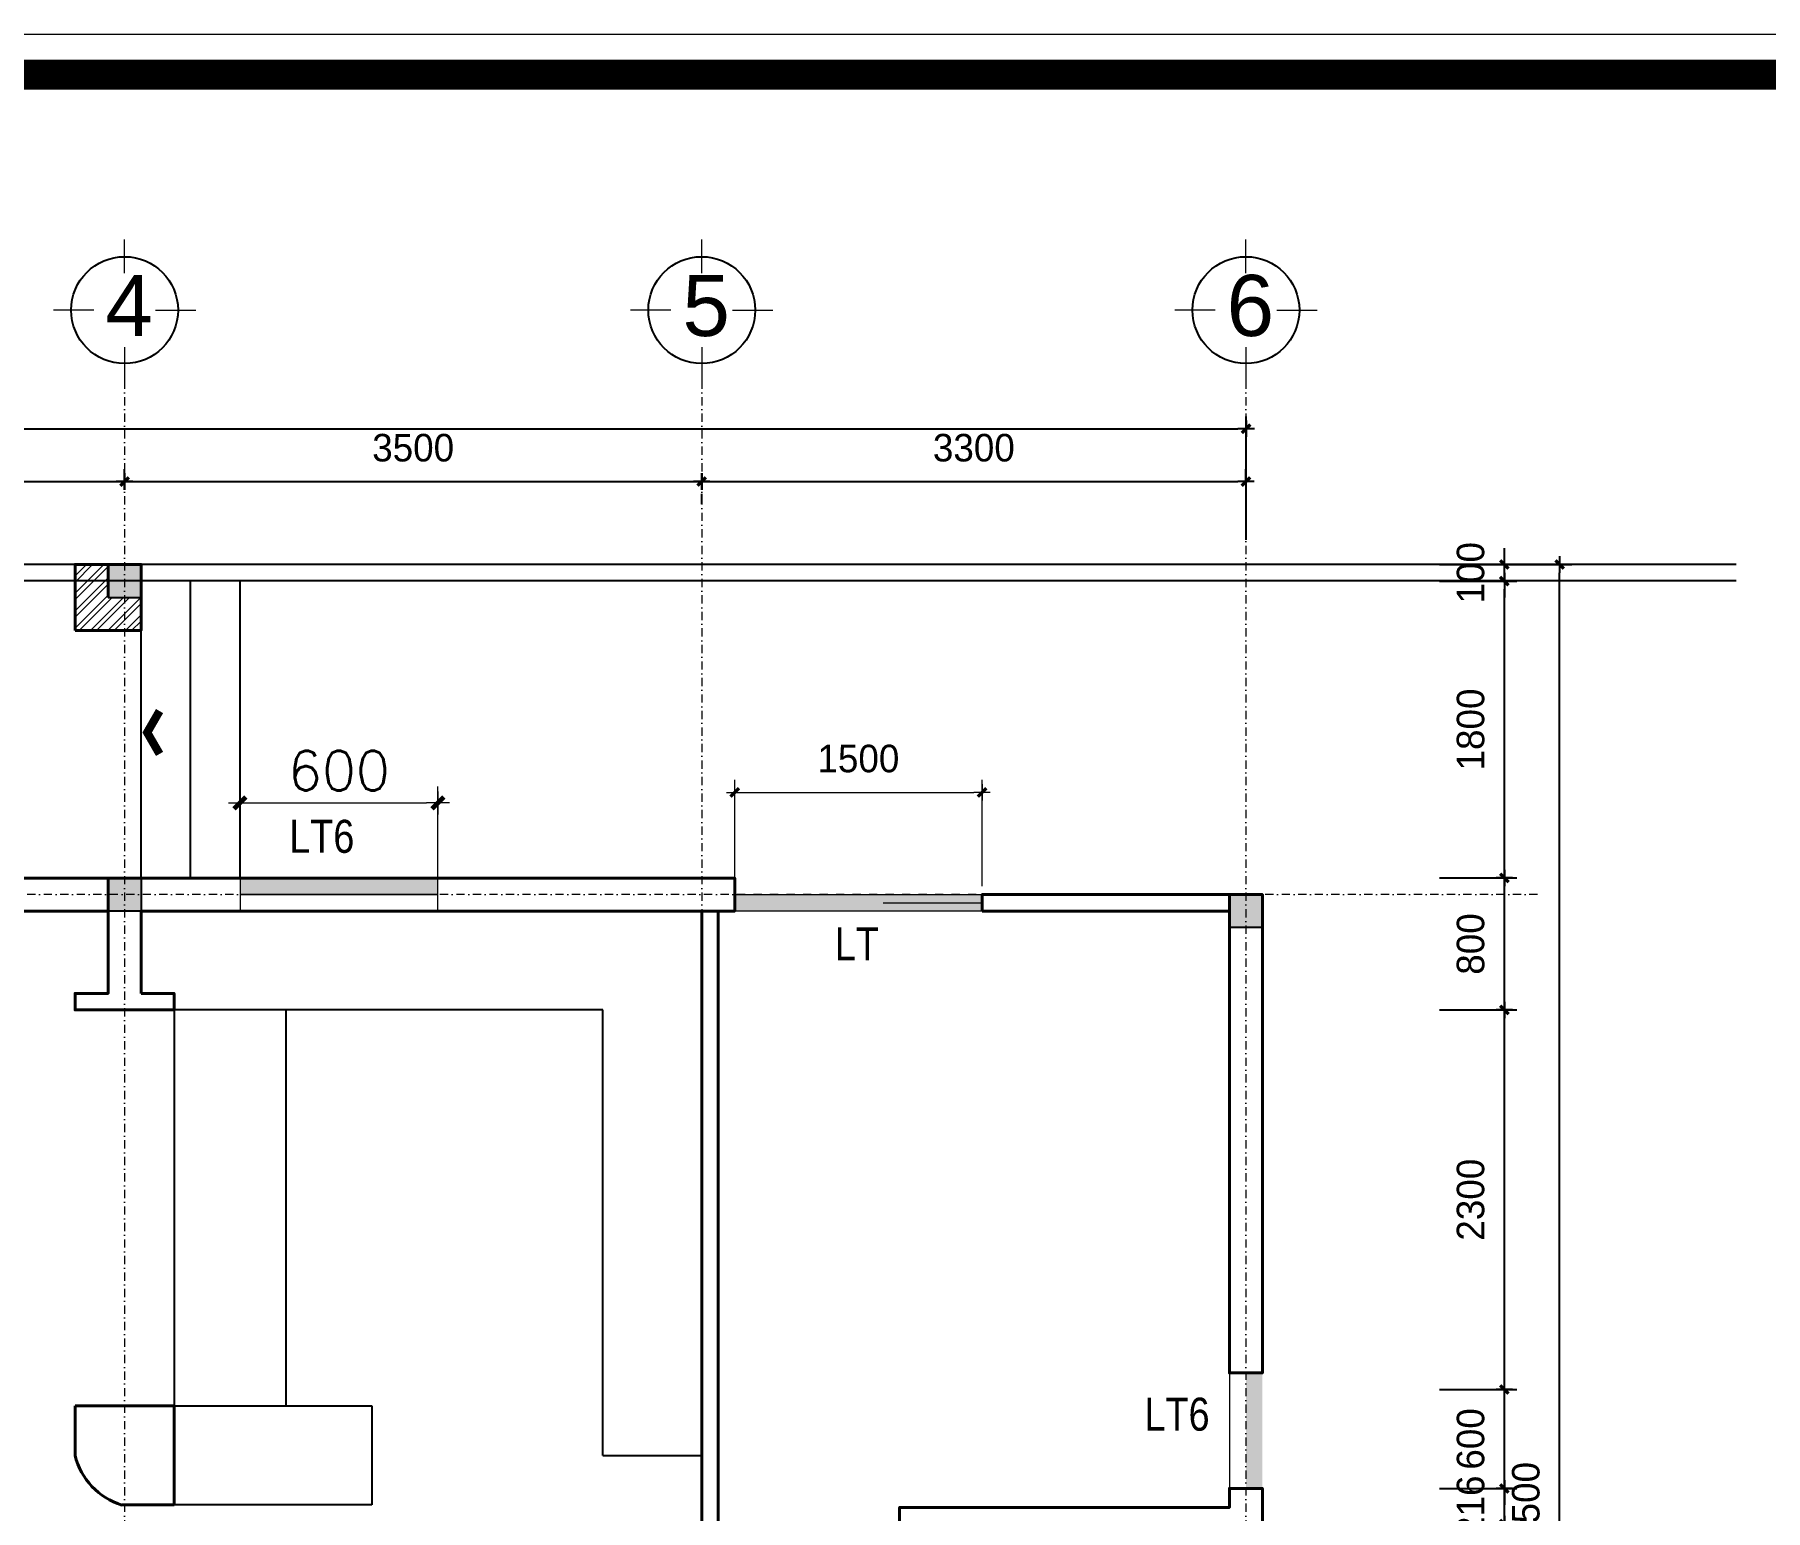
# Model space of a CAD drawing. Header units: millimetres. Extents: x 615730 to 2792744, y 139412 to 597571.
# Drawn here: x 1178904 to 1189399, y 246872 to 255817 of the extents above; entities that cross this region are included whole.
import ezdxf
from ezdxf.enums import TextEntityAlignment as Align

# ---------------------------------------------------------------- set-up
doc = ezdxf.new("R2010")
doc.units = ezdxf.units.MM
doc.header["$MEASUREMENT"] = 0
doc.header["$PDMODE"] = 34
doc.linetypes.add('DASHDOT', pattern=[1, 0.5, -0.25, 0, -0.25])
doc.layers.get('0').update_dxf_attribs({"lineweight": 5})
for name, color, linetype, lineweight in [('0.1(9)', 9, 'Continuous', 13), ('CAT', 11, 'Continuous', 40), ('KT', 148, 'Continuous', 18), ('NETNGOAITUONG', 1, 'Continuous', 40), ('thay', 7, 'Continuous', 15), ('TIM TRUC', 149, 'DASHDOT', 9), ('VLIEU', 250, 'Continuous', 9)]:
    doc.layers.add(name, color=color, linetype=linetype, lineweight=lineweight)
for name, color, linetype in [('2L', 7, 'Continuous'), ('5L', 1, 'Continuous'), ('H', 252, 'Continuous'), ('NET MANH', 252, 'Continuous'), ('netthay', 3, 'Continuous'), ('TEXT', 2, 'Continuous'), ('VL', 155, 'Continuous')]:
    doc.layers.add(name, color=color, linetype=linetype)
doc.styles.add('AVO', font='', dxfattribs={"height": 200})
doc.styles.add('H280', font='', dxfattribs={"height": 200})
doc.styles.add('KT OZON', font='', dxfattribs={"height": 200})
doc.styles.add('romans', font='romans.shx', dxfattribs={"height": 240})
doc.styles.add('VNI-AVO', font='vni-roms.shx')
doc.styles.get('AVO').set_extended_font_data('VNI-Helve-Condense')
doc.styles.get('H280').set_extended_font_data('VNI-Avo')
doc.styles.get('KT OZON').set_extended_font_data('VNI-Helve')
doc.dimstyles.new('1-50b', dxfattribs={"dimtxt": 167, "dimasz": 50, "dimexe": 75, "dimexo": 150, "dimgap": 120, "dimtad": 1, "dimdec": 0, "dimzin": 12, "dimtxsty": 'VNI-AVO', "dimblk": ']', "dimcen": 0, "dimdle": 50, "dimclrd": 252, "dimclre": 252, "dimclrt": 2, "dimadec": 0, "dimazin": 0, "dimtfac": 1, "dimtdec": 0, "dimtix": 1, "dimtmove": 2, "dimatfit": 0, "dimldrblk": 'OPEN90', "dimfxl": 1, "dimlwd": -1, "dimlwe": -1, "dimarcsym": 0})
doc.dimstyles.new('50', dxfattribs={"dimtxt": 180, "dimasz": 70, "dimexe": 100, "dimexo": 0, "dimgap": 75, "dimtad": 1, "dimdec": 0, "dimlfac": 0.5, "dimzin": 0, "dimdsep": 46, "dimtxsty": 'romans', "dimblk": ']', "dimcen": 0, "dimdle": 100, "dimclrd": 148, "dimclre": 148, "dimclrt": 2, "dimadec": 0, "dimazin": 0, "dimtfac": 1.111111, "dimtdec": 0, "dimtix": 1, "dimtmove": 2, "dimatfit": 3, "dimldrblk": ']', "dimfxl": 200, "dimtolj": 1, "dimtzin": 0, "dimlwd": -1, "dimlwe": -1, "dimarcsym": 0})

# ---------------------------------------------------------------- blocks, each defined once
blk = doc.blocks.new('TRUC 1')
at = {"ltscale": 50}
blk.add_circle((0, -9525), 8572, dxfattribs=at)
at = {"layer": '0.1(9)', "ltscale": 50}
for p, q in [((0, -3572), (0, 1782)), ((-4942, -9525), (-11427, -9525)), ((4942, -9525), (11427, -9525)), ((0, -15478), (0, -20832))]:
    blk.add_line(p, q, dxfattribs=at)
at = {"layer": 'TEXT', "ltscale": 50, "style": 'H280'}
blk.add_attdef('1', text='', height=10478, dxfattribs=at).set_placement((-214, -4892), align=Align.CENTER)
blk = doc.blocks.new(']')
for p, q in [((1, 0), (-1, 0)), ((0, 1), (0, -1))]:
    blk.add_line(p, q)
at = {"color": 9, "const_width": 0.4}
blk.add_lwpolyline([(-0.51, -0.51), (0.51, 0.51)], dxfattribs=at)
blk = doc.blocks.new('*D915')
at = {"layer": 'DEFPOINTS', "color": 0, "ltscale": 10, "transparency": 16777216}
for p in [(1174249, 253108), (1179449, 253108), (1179449, 252959)]:
    blk.add_point(p, dxfattribs=at)
at = {"layer": 'VL', "color": 252, "ltscale": 10, "transparency": 16777216}
for p, q in [((1174249, 253258), (1174249, 253183)), ((1179449, 253109), (1179449, 253183)), ((1174299, 253108), (1179399, 253108))]:
    blk.add_line(p, q, dxfattribs=at)
at = {"layer": 'VL', "color": 252, "ltscale": 10, "transparency": 16777216, "xscale": 50, "yscale": 50, "zscale": 50, "rotation": 180}
blk.add_blockref(']', (1174249, 253108), dxfattribs=at)
at = {"layer": 'VL', "color": 252, "ltscale": 10, "transparency": 16777216, "xscale": 50, "yscale": 50, "zscale": 50}
blk.add_blockref(']', (1179449, 253108), dxfattribs=at)
at = {"layer": 'VL', "color": 2, "ltscale": 10, "transparency": 16777216, "insert": (1176849, 253312), "char_height": 167, "attachment_point": 5, "style": 'VNI-AVO'}
blk.add_mtext('5200', dxfattribs=at)
blk = doc.blocks.new('_Open90')
at = {"color": 0, "linetype": 'ByBlock', "lineweight": -2}
for p, q in [((0, 0), (-1, 0)), ((-0.5, 0.5), (0, 0)), ((0, 0), (-0.5, -0.5))]:
    blk.add_line(p, q, dxfattribs=at)
blk = doc.blocks.new('*D916')
at = {"layer": 'DEFPOINTS', "color": 0, "ltscale": 10, "transparency": 16777216}
for p in [(1182949, 253121), (1182949, 253108), (1179449, 252959)]:
    blk.add_point(p, dxfattribs=at)
at = {"layer": 'VL', "color": 252, "ltscale": 10, "transparency": 16777216}
for p, q in [((1179449, 253109), (1179449, 253183)), ((1179499, 253108), (1182899, 253108)), ((1182949, 252971), (1182949, 253033))]:
    blk.add_line(p, q, dxfattribs=at)
at = {"layer": 'VL', "color": 252, "ltscale": 10, "transparency": 16777216, "xscale": 50, "yscale": 50, "zscale": 50, "rotation": 180}
blk.add_blockref(']', (1179449, 253108), dxfattribs=at)
at = {"layer": 'VL', "color": 252, "ltscale": 10, "transparency": 16777216, "xscale": 50, "yscale": 50, "zscale": 50}
blk.add_blockref(']', (1182949, 253108), dxfattribs=at)
at = {"layer": 'VL', "color": 2, "ltscale": 10, "transparency": 16777216, "insert": (1181199, 253312), "char_height": 167, "attachment_point": 5, "style": 'VNI-AVO'}
blk.add_mtext('3500', dxfattribs=at)
blk = doc.blocks.new('*D917')
at = {"layer": 'DEFPOINTS', "color": 0, "ltscale": 10, "transparency": 16777216}
for p in [(1182949, 253121), (1186249, 253108), (1186249, 252959)]:
    blk.add_point(p, dxfattribs=at)
at = {"layer": 'VL', "color": 252, "ltscale": 10, "transparency": 16777216}
for p, q in [((1186249, 253109), (1186249, 253183)), ((1182999, 253108), (1186199, 253108)), ((1182949, 252971), (1182949, 253033))]:
    blk.add_line(p, q, dxfattribs=at)
at = {"layer": 'VL', "color": 252, "ltscale": 10, "transparency": 16777216, "xscale": 50, "yscale": 50, "zscale": 50, "rotation": 180}
blk.add_blockref(']', (1182949, 253108), dxfattribs=at)
at = {"layer": 'VL', "color": 252, "ltscale": 10, "transparency": 16777216, "xscale": 50, "yscale": 50, "zscale": 50}
blk.add_blockref(']', (1186249, 253108), dxfattribs=at)
at = {"layer": 'VL', "color": 2, "ltscale": 10, "transparency": 16777216, "insert": (1184599, 253312), "char_height": 167, "attachment_point": 5, "style": 'VNI-AVO'}
blk.add_mtext('3300', dxfattribs=at)
blk = doc.blocks.new('*D919')
at = {"layer": 'DEFPOINTS', "color": 0, "ltscale": 10, "transparency": 16777216}
for p in [(1186250, 253428), (1165650, 252605), (1186250, 252605)]:
    blk.add_point(p, dxfattribs=at)
at = {"layer": 'VL', "color": 252, "ltscale": 10, "transparency": 16777216}
for p, q in [((1165650, 252755), (1165650, 253503)), ((1186250, 252755), (1186250, 253503)), ((1165700, 253428), (1186200, 253428))]:
    blk.add_line(p, q, dxfattribs=at)
at = {"layer": 'VL', "color": 252, "ltscale": 10, "transparency": 16777216, "xscale": 50, "yscale": 50, "zscale": 50, "rotation": 180}
blk.add_blockref(']', (1165650, 253428), dxfattribs=at)
at = {"layer": 'VL', "color": 252, "ltscale": 10, "transparency": 16777216, "xscale": 50, "yscale": 50, "zscale": 50}
blk.add_blockref(']', (1186250, 253428), dxfattribs=at)
at = {"layer": 'VL', "color": 2, "ltscale": 10, "transparency": 16777216, "insert": (1175950, 253631), "char_height": 167, "attachment_point": 5, "style": 'VNI-AVO'}
blk.add_mtext('20600', dxfattribs=at)
blk = doc.blocks.new('*D926')
at = {"layer": 'DEFPOINTS', "color": 0, "ltscale": 10, "transparency": 16777216}
for p in [(1187272, 247005), (1187816, 247005), (1187272, 246789)]:
    blk.add_point(p, dxfattribs=at)
at = {"layer": 'VL', "color": 252, "ltscale": 10, "transparency": 16777216}
for p, q in [((1187816, 247055), (1187816, 247105)), ((1187422, 247005), (1187891, 247005)), ((1187816, 246789), (1187816, 247005)), ((1187422, 246789), (1187891, 246789)), ((1187816, 246739), (1187816, 246689))]:
    blk.add_line(p, q, dxfattribs=at)
at = {"layer": 'VL', "color": 252, "ltscale": 10, "transparency": 16777216, "xscale": 50, "yscale": 50, "zscale": 50}
for p, rotation in [((1187816, 247005), 270), ((1187816, 246789), 90)]:
    blk.add_blockref(']', p, dxfattribs=dict(at, rotation=rotation))
at = {"layer": 'VL', "color": 2, "ltscale": 10, "transparency": 16777216, "insert": (1187612, 246897), "char_height": 167, "attachment_point": 5, "rotation": 90, "style": 'VNI-AVO'}
blk.add_mtext('216', dxfattribs=at)
blk = doc.blocks.new('*D927')
at = {"layer": 'DEFPOINTS', "color": 0, "ltscale": 10, "transparency": 16777216}
for p in [(1187272, 247605), (1187816, 247605), (1187272, 247005)]:
    blk.add_point(p, dxfattribs=at)
at = {"layer": 'VL', "color": 252, "ltscale": 10, "transparency": 16777216}
for p, q in [((1187816, 247655), (1187816, 247705)), ((1187422, 247605), (1187891, 247605)), ((1187816, 247005), (1187816, 247605)), ((1187422, 247005), (1187891, 247005)), ((1187816, 246955), (1187816, 246905))]:
    blk.add_line(p, q, dxfattribs=at)
at = {"layer": 'VL', "color": 252, "ltscale": 10, "transparency": 16777216, "xscale": 50, "yscale": 50, "zscale": 50}
for p, rotation in [((1187816, 247605), 270), ((1187816, 247005), 90)]:
    blk.add_blockref(']', p, dxfattribs=dict(at, rotation=rotation))
at = {"layer": 'VL', "color": 2, "ltscale": 10, "transparency": 16777216, "insert": (1187612, 247305), "char_height": 167, "attachment_point": 5, "rotation": 90, "style": 'VNI-AVO'}
blk.add_mtext('600', dxfattribs=at)
blk = doc.blocks.new('*D928')
at = {"layer": 'DEFPOINTS', "color": 0, "ltscale": 10, "transparency": 16777216}
for p in [(1187272, 249905), (1187816, 249905), (1187272, 247605)]:
    blk.add_point(p, dxfattribs=at)
at = {"layer": 'VL', "color": 252, "ltscale": 10, "transparency": 16777216}
for p, q in [((1187422, 249905), (1187891, 249905)), ((1187816, 247655), (1187816, 249855)), ((1187422, 247605), (1187891, 247605))]:
    blk.add_line(p, q, dxfattribs=at)
at = {"layer": 'VL', "color": 252, "ltscale": 10, "transparency": 16777216, "xscale": 50, "yscale": 50, "zscale": 50}
for p, rotation in [((1187816, 249905), 90), ((1187816, 247605), 270)]:
    blk.add_blockref(']', p, dxfattribs=dict(at, rotation=rotation))
at = {"layer": 'VL', "color": 2, "ltscale": 10, "transparency": 16777216, "insert": (1187612, 248755), "char_height": 167, "attachment_point": 5, "rotation": 90, "style": 'VNI-AVO'}
blk.add_mtext('2300', dxfattribs=at)
blk = doc.blocks.new('*D929')
at = {"layer": 'DEFPOINTS', "color": 0, "ltscale": 10, "transparency": 16777216}
for p in [(1187272, 250705), (1187816, 250705), (1187272, 249905)]:
    blk.add_point(p, dxfattribs=at)
at = {"layer": 'VL', "color": 252, "ltscale": 10, "transparency": 16777216}
for p, q in [((1187422, 250705), (1187891, 250705)), ((1187816, 249955), (1187816, 250655)), ((1187422, 249905), (1187891, 249905))]:
    blk.add_line(p, q, dxfattribs=at)
at = {"layer": 'VL', "color": 252, "ltscale": 10, "transparency": 16777216, "xscale": 50, "yscale": 50, "zscale": 50}
for p, rotation in [((1187816, 250705), 90), ((1187816, 249905), 270)]:
    blk.add_blockref(']', p, dxfattribs=dict(at, rotation=rotation))
at = {"layer": 'VL', "color": 2, "ltscale": 10, "transparency": 16777216, "insert": (1187612, 250305), "char_height": 167, "attachment_point": 5, "rotation": 90, "style": 'VNI-AVO'}
blk.add_mtext('800', dxfattribs=at)
blk = doc.blocks.new('*D930')
at = {"layer": 'DEFPOINTS', "color": 0, "ltscale": 10, "transparency": 16777216}
for p in [(1187272, 252505), (1187816, 252505), (1187272, 250705)]:
    blk.add_point(p, dxfattribs=at)
at = {"layer": 'VL', "color": 252, "ltscale": 10, "transparency": 16777216}
for p, q in [((1187422, 252505), (1187891, 252505)), ((1187816, 250755), (1187816, 252455)), ((1187422, 250705), (1187891, 250705))]:
    blk.add_line(p, q, dxfattribs=at)
at = {"layer": 'VL', "color": 252, "ltscale": 10, "transparency": 16777216, "xscale": 50, "yscale": 50, "zscale": 50}
for p, rotation in [((1187816, 252505), 90), ((1187816, 250705), 270)]:
    blk.add_blockref(']', p, dxfattribs=dict(at, rotation=rotation))
at = {"layer": 'VL', "color": 2, "ltscale": 10, "transparency": 16777216, "insert": (1187612, 251605), "char_height": 167, "attachment_point": 5, "rotation": 90, "style": 'VNI-AVO'}
blk.add_mtext('1800', dxfattribs=at)
blk = doc.blocks.new('*D931')
at = {"layer": 'DEFPOINTS', "color": 0, "ltscale": 10, "transparency": 16777216}
for p in [(1187272, 252605), (1187816, 252605), (1187272, 252505)]:
    blk.add_point(p, dxfattribs=at)
at = {"layer": 'VL', "color": 252, "ltscale": 10, "transparency": 16777216}
for p, q in [((1187816, 252655), (1187816, 252705)), ((1187422, 252605), (1187891, 252605)), ((1187816, 252505), (1187816, 252605)), ((1187422, 252505), (1187891, 252505)), ((1187816, 252455), (1187816, 252405))]:
    blk.add_line(p, q, dxfattribs=at)
at = {"layer": 'VL', "color": 252, "ltscale": 10, "transparency": 16777216, "xscale": 50, "yscale": 50, "zscale": 50}
for p, rotation in [((1187816, 252605), 270), ((1187816, 252505), 90)]:
    blk.add_blockref(']', p, dxfattribs=dict(at, rotation=rotation))
at = {"layer": 'VL', "color": 2, "ltscale": 10, "transparency": 16777216, "insert": (1187612, 252555), "char_height": 167, "attachment_point": 5, "rotation": 90, "style": 'VNI-AVO'}
blk.add_mtext('100', dxfattribs=at)
blk = doc.blocks.new('*D932')
at = {"layer": 'DEFPOINTS', "color": 0, "ltscale": 10, "transparency": 16777216}
for p in [(1187436, 252605), (1188151, 252605), (1187436, 241105)]:
    blk.add_point(p, dxfattribs=at)
at = {"layer": 'VL', "color": 252, "ltscale": 10, "transparency": 16777216}
for p, q in [((1187586, 252605), (1188226, 252605)), ((1188151, 241155), (1188151, 252555)), ((1187586, 241105), (1188226, 241105))]:
    blk.add_line(p, q, dxfattribs=at)
at = {"layer": 'VL', "color": 252, "ltscale": 10, "transparency": 16777216, "xscale": 50, "yscale": 50, "zscale": 50}
for p, rotation in [((1188151, 252605), 90), ((1188151, 241105), 270)]:
    blk.add_blockref(']', p, dxfattribs=dict(at, rotation=rotation))
at = {"layer": 'VL', "color": 2, "ltscale": 10, "transparency": 16777216, "insert": (1187947, 246855), "char_height": 167, "attachment_point": 5, "rotation": 90, "style": 'VNI-AVO'}
blk.add_mtext('11500', dxfattribs=at)
blk = doc.blocks.new('*D1781')
at = {"layer": 'DEFPOINTS', "color": 0, "ltscale": 10, "transparency": 16777216}
for p in [(1184649, 251224), (1183149, 250555, -15), (1184649, 250505, -15)]:
    blk.add_point(p, dxfattribs=at)
at = {"layer": 'KT', "color": 252, "ltscale": 10, "transparency": 16777216}
for p, q in [((1183149, 250705), (1183149, 251299)), ((1184649, 250655), (1184649, 251299)), ((1183199, 251224), (1184599, 251224))]:
    blk.add_line(p, q, dxfattribs=at)
at = {"layer": 'KT', "color": 252, "ltscale": 10, "transparency": 16777216, "xscale": 50, "yscale": 50, "zscale": 50, "rotation": 180}
blk.add_blockref(']', (1183149, 251224), dxfattribs=at)
at = {"layer": 'KT', "color": 252, "ltscale": 10, "transparency": 16777216, "xscale": 50, "yscale": 50, "zscale": 50}
blk.add_blockref(']', (1184649, 251224), dxfattribs=at)
at = {"layer": 'KT', "color": 2, "ltscale": 10, "transparency": 16777216, "insert": (1183899, 251428), "char_height": 167, "attachment_point": 5, "style": 'VNI-AVO'}
blk.add_mtext('1500', dxfattribs=at)
blk = doc.blocks.new('*D1840')
at = {"layer": 'DEFPOINTS', "color": 0, "ltscale": 10, "transparency": 16777216}
for p in [(1181349, 251160), (1180149, 250705, -16), (1181349, 250705, -16)]:
    blk.add_point(p, dxfattribs=at)
at = {"layer": 'VLIEU', "color": 148, "ltscale": 10, "transparency": 16777216}
for p, q in [((1180149, 250705), (1180149, 251260)), ((1180219, 251160), (1181279, 251160)), ((1181349, 250705), (1181349, 251260))]:
    blk.add_line(p, q, dxfattribs=at)
at = {"layer": 'VLIEU', "color": 148, "ltscale": 10, "transparency": 16777216, "xscale": 70, "yscale": 70, "zscale": 70, "rotation": 180}
blk.add_blockref(']', (1180149, 251160), dxfattribs=at)
at = {"layer": 'VLIEU', "color": 148, "ltscale": 10, "transparency": 16777216, "xscale": 70, "yscale": 70, "zscale": 70}
blk.add_blockref(']', (1181349, 251160), dxfattribs=at)
at = {"layer": 'VLIEU', "color": 2, "ltscale": 10, "transparency": 16777216, "insert": (1180749, 251355), "char_height": 240, "attachment_point": 5, "style": 'romans'}
blk.add_mtext('\\A1;600', dxfattribs=at)

msp = doc.modelspace()

# ---------------------------------------------------------------- hatches: boundary and pattern name
at = {"layer": 'VLIEU', "ltscale": 10}
h = msp.add_hatch(dxfattribs=at)
h.set_pattern_fill('STEEL', color=256, scale=600, style=0)
h.set_pattern_definition([(45, (589772.304, -2663.9), (-53.033009, 53.033009), []), (45, (589772.304, -2626.4), (-53.033009, 53.033009), [])])
h.paths.add_polyline_path([(1179549.2, 252405.1), (1179549.2, 252205.1), (1179149.2, 252205.1), (1179149.2, 252605.1), (1179349.2, 252605.1), (1179349.2, 252405.1)])

# ---------------------------------------------------------------- linework, layer by layer
at = {"layer": '5L'}
for points in [[(1181349.2, 250604.9, -15.9), (1181349.2, 250704.9, -15.9), (1180149.2, 250604.9, -15.9), (1180149.2, 250704.9, -15.9)], [(1184649, 250504.9, -15.4), (1184649, 250604.9, -15.4), (1183149, 250504.9, -15.4), (1183149, 250604.9, -15.4)], [(1186349, 247705.1, -15.9), (1186249, 247705.1, -15.9), (1186349, 247005.1, -15.9), (1186249, 247005.1, -15.9)]]:
    msp.add_trace(points, dxfattribs=at)
at = {"layer": 'CAT'}
for p, q in [((1184649, 250604.9, 248.2), (1184649, 250504.9, 248.2)), ((1184649, 250604.9, -15.9), (1184649, 250504.9, -15.9))]:
    msp.add_line(p, q, dxfattribs=at)
at = {"layer": 'H', "const_width": 182.5, "elevation": -15.9}
msp.add_lwpolyline([(1160752.6, 230513.2), (1196396.4, 230513.2), (1196396.4, 255573.4), (1160752.6, 255573.4)], close=True, dxfattribs=at)
at = {"layer": 'NET MANH'}
for points, elevation in [([(1179349.2, 252405.1), (1179549.2, 252405.1), (1179549.2, 252605.1), (1179349.2, 252605.1)], -15.9), ([(1179349, 250704.9), (1179549, 250704.9), (1179549, 250504.9), (1179349, 250504.9)], -15.9), ([(1186149, 250604.9), (1186349, 250604.9), (1186349, 250404.9), (1186149, 250404.9)], -16.5)]:
    msp.add_lwpolyline(points, close=True, dxfattribs=dict(at, elevation=elevation))
for points in [[(1179349.2, 252605.1, -15.9), (1179549.2, 252605.1, -15.9), (1179349.2, 252405.1, -15.9), (1179549.2, 252405.1, -15.9)], [(1179349, 250504.9, -15.9), (1179549, 250504.9, -15.9), (1179349, 250704.9, -15.9), (1179549, 250704.9, -15.9)], [(1186149, 250404.9, -16.5), (1186349, 250404.9, -16.5), (1186149, 250604.9, -16.5), (1186349, 250604.9, -16.5)]]:
    msp.add_solid(points, dxfattribs=at)
at = {"layer": 'NETNGOAITUONG'}
for p, q in [((1179349.2, 252405.1, -15.9), (1179349.2, 252605.1, -15.9)), ((1179349, 250704.9, -15.9), (1179349, 250504.9, -15.9)), ((1186149, 250604.9, -16.5), (1186149, 250404.9, -16.5)), ((1186149, 250604.9, -16.4), (1186149, 250404.9, -16.4)), ((1179149, 247504.8, -15.9), (1179749, 247504.8, -15.9)), ((1179149, 247204.6, -15.9), (1179149, 247504.8, -15.9)), ((1179749, 246904.6, -15.9), (1179432.4, 246904.6, -15.9))]:
    msp.add_line(p, q, dxfattribs=at)
at = {"layer": 'NETNGOAITUONG', "elevation": 124.1}
msp.add_lwpolyline([(1179149.2, 252205.1), (1179549.2, 252205.1), (1179549.2, 252605.1), (1179149.2, 252605.1)], close=True, dxfattribs=at)
at = {"layer": 'NETNGOAITUONG', "elevation": -15.9}
for points in [[(1179549, 250004.9), (1179749, 250004.9), (1179749, 249904.9), (1179149, 249904.9), (1179149, 250004.9), (1179349, 250004.9), (1179349, 250504.9), (1178799, 250504.9), (1178799, 250704.9), (1183149, 250704.9), (1183149, 250504.9), (1179549, 250504.9), (1179549, 250004.9)], [(1184049, 250604.9), (1184049, 250604.9)], [(1184649, 250504.9), (1184649, 250604.9), (1186349, 250604.9), (1186349, 250504.9), (1186349, 247705.1), (1186149, 247705.1), (1186149, 250504.9), (1184649, 250504.9)], [(1183049, 250504.9), (1183049, 249804.9), (1183049, 246405.1), (1183149, 246405.1), (1183149, 246305.1), (1182349, 246305.1), (1182349, 246405.1), (1182949, 246405.1), (1182949, 249904.9), (1182949, 250504.9), (1183149, 250504.9)], [(1179749, 247504.8), (1179749, 246904.6)], [(1185648.8, 246789.5), (1185648.8, 246123.8), (1185448.8, 246123.8), (1185448.8, 246789.5), (1184248.6, 246789.5), (1184248.6, 246305.1), (1184049, 246305.1), (1184049, 246405.1), (1184148.6, 246405.1), (1184148.6, 246889.5), (1186149, 246889.5), (1186149, 247005.1), (1186349, 247005.1), (1186349, 246789.5), (1185648.8, 246789.5)]]:
    msp.add_lwpolyline(points, dxfattribs=at)
at = {"layer": 'NETNGOAITUONG'}
msp.add_arc((1179556.1, 247305.3, -15.9), 419.4, 193.8928, 252.83207, dxfattribs=at)
at = {"layer": 'thay', "linetype": 'Continuous', "elevation": -15.9}
msp.add_lwpolyline([(1160509.3, 230269.9), (1196639.7, 230269.9), (1196639.7, 255816.7), (1160509.3, 255816.7)], close=True, dxfattribs=at)
at = {"layer": 'TIM TRUC', "ltscale": 100}
for p, q in [((1179449.2, 253719.7, -15.9), (1179449.2, 239208.3, -15.9)), ((1182949, 253719.7, -15.9), (1182949, 239208.3, -15.9)), ((1186249, 253719.7, -15.9), (1186249, 239208.3, -15.9)), ((1188017.5, 250604.9, -16.5), (1163674.6, 250604.9, -15.9))]:
    msp.add_line(p, q, dxfattribs=at)
at = {"layer": 'VL', "ltscale": 10}
for p, q in [((1189221.6, 252605.1, -15.9), (1162034.4, 252605.1, -15.9)), ((1189221.6, 252505.1, -15.9), (1162034.4, 252505.1, -15.9)), ((1179549.2, 250704.9, -15.9), (1179549.2, 252505.1, -15.9)), ((1179849.2, 250704.9, -15.9), (1179849.2, 252505.1, -15.9)), ((1180149.2, 250704.9, -15.9), (1180149.2, 252505.1, -15.9)), ((1183049, 249904.9, -15.9), (1183049, 250504.9, -15.9)), ((1182349, 249904.9, -15.9), (1179749, 249904.9, -15.9)), ((1179749, 249904.9, -15.9), (1179749, 247504.8, -15.9)), ((1180429, 247504.8, -15.9), (1180429, 249904.9, -15.9)), ((1182349, 247204.6, -15.9), (1182349, 249904.9, -15.9)), ((1186149, 247705.1, -15.9), (1186349, 247705.1, -15.9)), ((1179749, 247504.8, -15.9), (1180748.8, 247504.8, -15.9)), ((1180748.8, 247504.8, -15.9), (1180948.8, 247504.8, -15.9)), ((1180948.8, 247504.8, -15.9), (1180948.8, 246904.6, -15.9)), ((1182349, 247204.6, -15.9), (1182949, 247204.6, -15.9)), ((1180948.8, 246904.6, -15.9), (1179749, 246904.6, -15.9))]:
    msp.add_line(p, q, dxfattribs=at)
at = {"layer": 'VL', "color": 9, "ltscale": 10, "elevation": -15.9}
msp.add_lwpolyline([(1179661.1, 251457, 50, 50, 0), (1179586.1, 251586.9, 50, 50, 0), (1179661.1, 251716.8, 50, 50, 0), (1179586.1, 251586.9, 0, 0, 0), (1180139.3, 251586.9, 0, 0, 0)], format="xyseb", dxfattribs=at)
at = {"layer": 'VLIEU', "ltscale": 10}
for p, q in [((1180149.2, 250704.9, -15.9), (1181365.6, 250704.9, -15.9)), ((1180149.2, 250607.7, -15.9), (1181349.2, 250607.8, -15.9)), ((1180149.2, 250604.9, -15.9), (1181349.2, 250604.9, -15.9)), ((1184049, 250554.9, -15.9), (1184649, 250554.9, -15.9)), ((1181349.2, 250504.8, -15.9), (1180149.2, 250504.8, -15.9))]:
    msp.add_line(p, q, dxfattribs=at)
at = {"layer": 'VLIEU', "ltscale": 10, "elevation": -15.9}
for points in [[(1180149.2, 250704.9), (1180149.2, 250504.8)], [(1181349.2, 250504.8), (1181349.2, 250704.9)], [(1186149, 247705.1), (1186149, 247005.1)]]:
    msp.add_lwpolyline(points, dxfattribs=at)
at = {"layer": 'VLIEU', "ltscale": 10, "elevation": -15.4}
msp.add_lwpolyline([(1183149, 250604.9), (1184649, 250604.9), (1184649, 250504.9), (1183149, 250504.9)], close=True, dxfattribs=at)

# ---------------------------------------------------------------- block references
at = {"layer": 'netthay', "lineweight": -2, "ltscale": 10}
ref = msp.add_blockref('TRUC 1', (1179449.2, 253787, -15.9), dxfattribs=dict(at, xscale=0.03778148023411632, yscale=0.03778148023411632, zscale=0.03778148023411632, rotation=180))
ref.add_attrib('1', '4', dxfattribs={"layer": 'TEXT', "color": 3, "ltscale": 50, "height": 370.2, "style": 'KT OZON'}).set_placement((1179475.8, 253990, -15.9), align=Align.CENTER)
ref = msp.add_blockref('TRUC 1', (1182949, 253787, -15.9), dxfattribs=dict(at, xscale=0.03778148023411632, yscale=0.03778148023411632, zscale=0.03778148023411632, rotation=180))
ref.add_attrib('1', '5', dxfattribs={"layer": 'TEXT', "color": 3, "ltscale": 50, "height": 370.2, "style": 'KT OZON'}).set_placement((1182975.7, 253990, -15.9), align=Align.CENTER)
ref = msp.add_blockref('TRUC 1', (1186249, 253787, -15.9), dxfattribs=dict(at, xscale=0.03778148023411632, yscale=0.03778148023411632, zscale=0.03778148023411632, rotation=180))
ref.add_attrib('1', '6', dxfattribs={"layer": 'TEXT', "color": 3, "ltscale": 50, "height": 370.2, "style": 'KT OZON'}).set_placement((1186275.7, 253990, -15.9), align=Align.CENTER)

# ---------------------------------------------------------------- texts
at = {"layer": '2L', "style": 'AVO'}
for s, p in [('LT6', (1180447.5, 250857.5)), ('LT', (1183755.8, 250206.7)), ('LT6', (1185633.8, 247355.1, -15.9))]:
    msp.add_text(s, height=200, dxfattribs=at).set_placement(p)

# ---------------------------------------------------------------- dimensions: what is measured, and where the dimension line sits
at = {"layer": 'KT', "ltscale": 10}
dim = msp.add_linear_dim(base=(1184649, 251224), p1=(1183149, 250554.9, -15.4), p2=(1184649, 250504.9, -15.4), dimstyle='1-50b', dxfattribs=at)
dim.commit()
dim.dimension.update_dxf_attribs({"geometry": '*D1781', "text_midpoint": (1183899, 251427.5)})
at = {"layer": 'VL', "ltscale": 10}
for base, p1, p2, picture, middle in [((1186250, 253427.5, -15.9), (1165649.7, 252605.1, -15.9), (1186250, 252605.1, -15.9), '*D919', (1175949.8, 253631, -15.9)), ((1179449.1718, 253108.3576, -15.9037), (1174248.6828, 253108.3576, -15.9037), (1179449.1718, 252958.9467, -15.9037), '*D915', (1176848.9273, 253311.8576, -15.9037)), ((1182949, 253108.4, -15.9), (1179449.2, 252958.9, -15.9), (1182949, 253121, -15.9), '*D916', (1181199.1, 253311.9, -15.9)), ((1186249, 253108.4, -15.9), (1182949, 253121, -15.9), (1186249, 252959.1, -15.9), '*D917', (1184599, 253311.9, -15.9))]:
    dim = msp.add_linear_dim(base=base, p1=p1, p2=p2, dimstyle='1-50b', override={"dimfxl": 150, "dimarcsym": 1}, dxfattribs=at)
    dim.commit()
    dim.dimension.update_dxf_attribs({"geometry": picture, "text_midpoint": middle})
for base, p1, p2, picture, middle in [((1187815.6, 252605.1, -15.9), (1187272.3, 252505.1, -15.9), (1187272.3, 252605.1, -15.9), '*D931', (1187612.1, 252555.1, -15.9)), ((1188150.7, 252605.1, -15.9), (1187435.5, 241105.1, -15.9), (1187435.5, 252605.1, -15.9), '*D932', (1187947.2, 246855.1, -15.9)), ((1187815.6, 252505.1, -15.9), (1187272.3, 250704.9, -15.9), (1187272.3, 252505.1, -15.9), '*D930', (1187612.1, 251605, -15.9)), ((1187815.6, 250704.9, -15.9), (1187272.3, 249904.9, -15.9), (1187272.3, 250704.9, -15.9), '*D929', (1187612.1, 250304.9, -15.9)), ((1187815.6, 249904.9, -15.9), (1187272.3, 247605.1, -15.9), (1187272.3, 249904.9, -15.9), '*D928', (1187612.1, 248755, -15.9)), ((1187815.6, 247605.1, -15.9), (1187272.3, 247005.1, -15.9), (1187272.3, 247605.1, -15.9), '*D927', (1187612.1, 247305.1, -15.9)), ((1187815.6, 247005.1, -15.9), (1187272.3, 246789.5, -15.9), (1187272.3, 247005.1, -15.9), '*D926', (1187612.1, 246897.3, -15.9))]:
    dim = msp.add_linear_dim(base=base, p1=p1, p2=p2, angle=90, dimstyle='1-50b', override={"dimfxl": 150, "dimarcsym": 1}, dxfattribs=at)
    dim.commit()
    dim.dimension.update_dxf_attribs({"geometry": picture, "text_midpoint": middle})
at = {"layer": 'VLIEU', "ltscale": 10}
dim = msp.add_linear_dim(base=(1181349.2, 251160), p1=(1180149.2, 250704.9, -15.9), p2=(1181349.2, 250704.9, -15.9), dimstyle='50', override={"dimfxl": 100}, dxfattribs=at)
dim.commit()
dim.dimension.update_dxf_attribs({"geometry": '*D1840', "text_midpoint": (1180749.2, 251355)})

doc.saveas('drawing.dxf')
